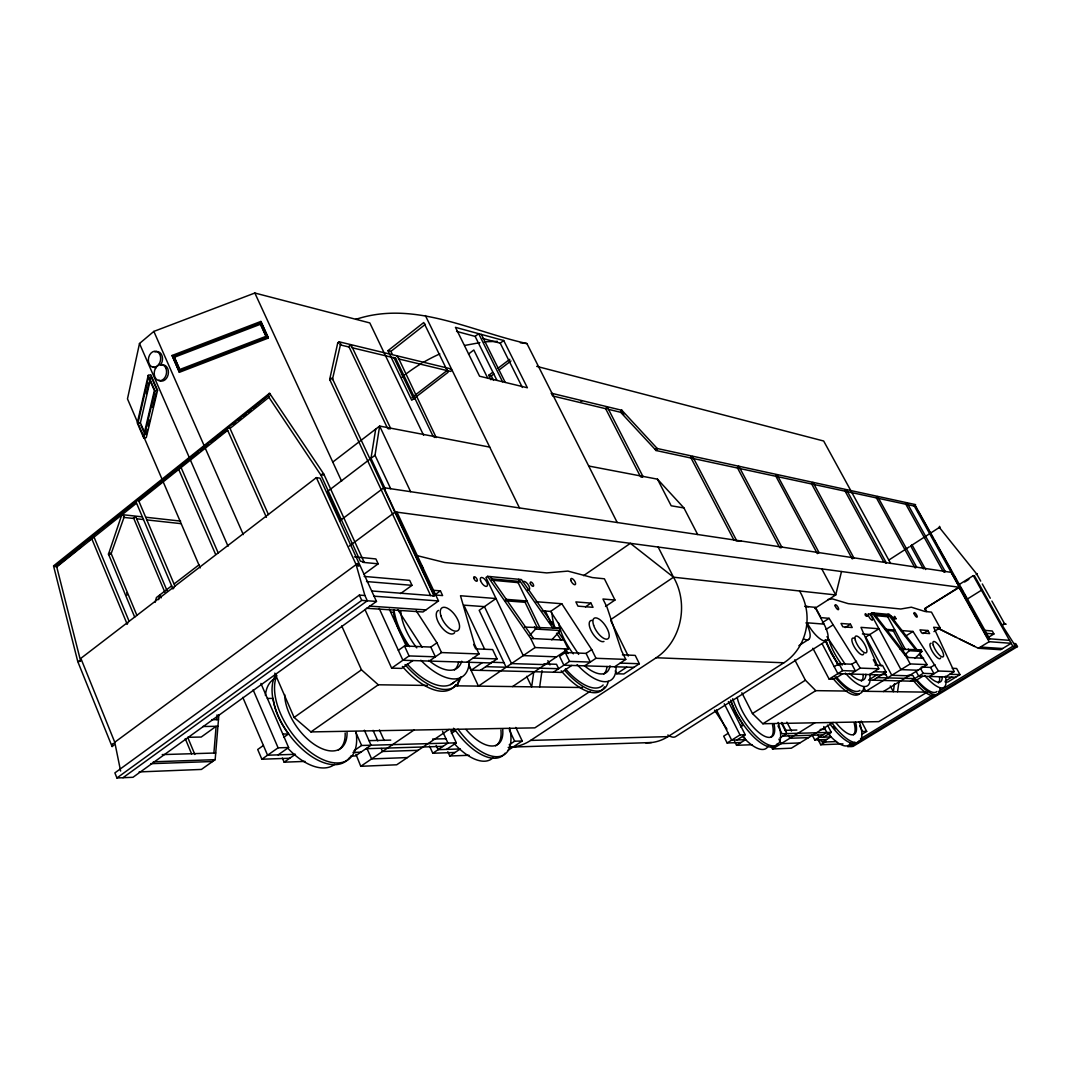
<?xml version="1.0" encoding="UTF-8"?>
<svg xmlns="http://www.w3.org/2000/svg" width="1071" height="1071" viewBox="0 0 1071 1071"><rect width="100%" height="100%" fill="white"/><g stroke="black" fill="none" stroke-linecap="round" stroke-linejoin="round"><path stroke-width="1.5" d="M121.585 515.673L122.455 514.669L142.389 516.878M110.915 554.309L124.263 516.677L122.455 514.669M134.718 617.164L108.492 554.135L121.599 515.352M111.21 553.908L111.223 553.707A1.432 0.803 -10.3 0 0 109.737 553.172L108.506 553.935M398.345 358.865L450.543 371.409L451.842 370.419L451.119 368.933L339.146 341.81L337.86 343.282M332.117 379.656A1.379 0.843 -14.5 0 0 332.479 379.201L340.632 343.952L339.146 341.81M213.892 753.047L216.114 726.325L201.228 737.035L187.853 737.303M216.677 719.645L217.078 714.839M139.123 771.923L201.415 769.433L215.164 759.674L218.899 714.625M923.349 568.888L910.671 545.915L912.09 545.099M911.488 545.728L912.117 545.099M581.767 401.17L580.656 401.076M939.669 527.508L939.548 526.356L939.441 528.257M457.732 685.842L458.428 680.955M533.773 671.972L531.658 686.832L526.651 676.337M539.677 686.939L542.02 670.526M269.062 393.405L268.526 396.712L321.086 475.404L360.338 561.124L364.1 562.128L323.75 473.971L269.571 393.244L53.563 565.876L56.723 566.947L56.147 566.492M894.486 683.726L893.334 691.679L890.282 685.976M897.538 691.732L898.904 682.24M390.687 488.711L375.011 455.282L379.643 426.071L489.715 447.102M375.693 429.096L370.994 458.348L385.265 488.858M337.82 342.546L329.694 379.362A1.499 0.924 -14.5 0 0 330.417 380.031M332.479 379.201L332.519 378.96A1.499 0.924 -14.5 0 0 331.086 378.25L330.725 378.331A1.379 0.843 -14.5 0 0 329.734 379.121M607.672 407.716L642.948 476.488L642.48 477.077M423.581 435.241L369.816 322.933L254.844 293.026L153.849 331.408L139.498 343.51L127.476 398.881L200.237 567.911M148.213 375.345L137.289 423.018L143.822 438.173L146.299 437.557L157.571 390.326L150.77 374.73L148.213 375.345L155.014 390.942L143.822 438.173M146.366 393.807L148.936 382.682M145.361 434.371L140.381 422.831L151.091 376.55L156.915 389.911M143.501 436.446L154.358 390.527L148.534 377.153L137.905 423.447L140.381 422.831M146.366 434.237L147.49 429.484M148.253 426.325L149.753 419.993M152.778 407.315L156.165 393.07M691.13 456.755L692.335 456.822M841.511 571.539L835.715 594.941L814.736 608.475M158.615 599.666L159.94 594.833L161.212 597.846M155.108 602.357L156.433 597.524L171.641 585.85M113.995 744.934L112.12 746.648L77.795 661.637L53.55 565.957L54.969 566.064M739.017 466.595L738.361 466.461M56.736 566.88L80.566 660.82L79.91 661.409M817.601 553.225L819.087 552.649L777.225 475.029M127.101 624.018L91.115 537.133L92.842 535.888M93.726 536.357L129.149 621.354M351.221 345.638L349.481 345.464M135.776 501.228L138.48 500.277L174.975 586.185M813.036 482.646L812.246 482.619M127.074 623.884L127.824 623.161M340.632 343.952L340.016 344.661M226.905 428.494L229.636 427.543L268.473 514.629M877.685 496.663L916.682 567.215L915.129 567.951M853.172 558.5L853.868 557.911L813.05 482.472M886.279 562.837L846.438 489.715L845.461 489.969M607.337 407.529L605.57 408.332M944.087 571.847L945.184 571.472L944.127 572.249M552.087 395.212L552.261 393.793L551.137 393.325M178.094 467.465L180.731 466.702L218.31 553.172M977.301 573.802L976.15 574.498M436.205 437.557L397.984 357.071M172.98 588.555L174.024 587.818M530.051 635.023L535.567 629.079L560.454 630.524L559.357 628.275L524.589 627.097M551.752 639.856L560.454 630.524M641.007 477.184L642.948 476.488M904.861 654.997L909.225 650.699L921.944 651.436L921.06 649.829L900.095 649.24M914.821 658.437L921.944 651.436M655.934 449.94L657.313 449.244M780.076 547.817L781.79 547.094L781.321 547.669M388.278 428.909L390.313 428.105L390.139 429.016M620.952 410.648L621.956 410.354L657.447 448.722M852.275 558.513L853.868 557.911M180.276 467.465L180.731 466.702M233.05 424.236L235.566 422.175M238.083 420.127L240.6 418.065M245.62 413.955L243.104 416.017L245.754 413.955M248.137 411.907L250.654 409.858M253.171 407.797L268.272 395.467L54.487 566.492L135.053 502.353M110.206 522.461L112.79 520.372M115.387 518.284L117.971 516.195M127.047 508.886L129.631 506.797M132.228 504.709L134.812 502.62M56.442 566.639L75.68 551.163M78.25 549.102L80.82 547.04M88.518 540.842L92.374 537.749M109.938 522.594L112.495 520.546M116.324 517.48L118.868 515.446M121.425 513.397L123.968 511.362M126.525 509.327L129.082 507.279M131.452 505.378L133.835 503.477M141.827 497.078L160.623 482.044M163.14 480.036L176.969 468.978M180.089 466.487L192.807 456.313M195.35 454.278L197.894 452.243M200.438 450.208L202.981 448.173M205.525 446.138L208.069 444.104M210.612 442.069L213.156 440.034M215.699 437.999L219.515 434.946M222.058 432.912L224.602 430.877M232.809 424.303L235.299 422.322M237.909 420.234L240.533 418.145M248.365 411.866L250.975 409.778M253.586 407.69L256.197 405.601M72.801 552.783L75.412 550.695M110.741 522.541L113.365 520.466M115.976 518.377L123.821 512.112M126.445 510.037L129.056 507.949M131.679 505.86L134.29 503.772M142.148 497.52L144.759 495.431M147.37 493.343L149.994 491.268M152.604 489.179L155.228 487.091M157.839 485.002L177.465 469.366M180.089 467.277L182.699 465.189M185.323 463.1L187.934 461.025M190.544 458.937L193.168 456.848M195.779 454.76L198.403 452.672M201.013 450.596L203.637 448.508M206.248 446.42L208.872 444.331M211.482 442.256L227.186 429.739M56.723 566.947L136.338 503.316M138.949 501.228L227.708 430.288M230.319 428.199L269.477 396.899L268.526 396.712M137.65 500.277L171.427 473.382M174.024 471.307L176.621 469.245M179.218 467.17L197.412 452.685M200.009 450.623L202.606 448.548M205.204 446.487L207.814 444.411M211.71 441.306L214.307 439.244M216.904 437.169L219.501 435.094M222.099 433.032L224.696 430.957M91.089 536.999L92.32 536.022M323.054 475.055C325.745 472.579 319.238 474.654 321.688 475.604M387.97 350.672L423.768 322.518L448.066 372.293L411.733 400.219L387.97 350.672L390.902 351.382L392.347 354.381M390.902 351.382L425.388 324.299M456.541 331.381L475.136 336.401L478.67 333.683L502.567 381.758M412.081 397.475L447.544 370.191M468.549 354.032L473.81 349.989L487.854 378.384M174.238 583.856L198.938 564.886M332.773 462.07L379.643 426.071L410.608 491.683M122.978 777.72L367.313 600.777L364.903 595.516L359.347 595.101L114.878 772.887L116.926 777.974L132.978 777.292L376.47 601.433L320.068 478.175L316.36 477.626L80.847 658.357L114.758 742.243L120.608 771.04M482.633 338.436L500.224 343.189L503.718 340.524L527.374 387.769L479.567 376.202L455.456 327.338L503.718 340.524M375.011 455.282L327.311 491.602L340.431 520.292M490.946 379.763L488.737 375.278L492.673 372.293M497.935 368.29L509.769 359.307M488.737 375.278L491.281 375.908L493.905 373.913M499.153 369.923L510.974 360.954M339.52 521.042L383.927 487.707L951.155 572.342L988.078 638.691L1009.511 640.351M349.226 546.103L395.253 511.938L959.469 587.283L924.648 608.716L926.134 611.434M114.758 742.243L356.108 564.604L316.36 477.626M363.819 574.324L378.157 563.828L375.908 558.942L354.501 556.813M116.926 777.974L361.757 600.389L376.47 601.433M400.541 593.588L412 585.342L409.698 580.375L364.167 576.426M435.161 594.619L440.422 590.871L442.618 595.57L434.719 594.954M396.953 512.152L438.508 600.951L423.005 611.969L366.456 608.274M555.407 627.994L521.43 579.545L487.6 576.332L485.953 577.497L523.264 655.599L556.612 656.831M274.805 673.124L294.11 717.45L361.463 669.83L378.291 684.784L427.383 685.44M263.399 745.483L257.696 749.499L261.86 759.219L289.759 758.241M398.345 650.325L404.503 645.987L430.837 647.058L436.941 642.787L416.177 610.751M283.668 737.384L288.541 733.956C280.749 723.608 274.658 711.385 273.159 698.426L267.375 698.399M261.86 759.219L278.099 747.826L288.621 747.531L260.909 683.432M364.943 609.479L391.638 668.143L409.055 655.921L435.362 656.818L430.837 647.058M491.562 580.174L518.11 582.624L519.73 581.486L518.672 579.291L552.69 627.834M278.125 754.868L288.621 747.531M294.11 717.45L310.925 731.921L378.291 684.784M412.897 660.566L401.692 668.398L391.638 668.143M282.356 758.081L284.123 762.177L295.422 754.305L267.576 755.202L242.809 697.382M429.27 661.061L441.48 652.56L479.045 653.953L474.573 644.447L460.49 595.744L496.007 598.542L479.179 610.336L506.155 667.246M505.231 600.764L525.085 602.304L526.986 600.992L505.485 599.291M583.588 575.663L630.364 543.332L673.512 577.202L835.715 594.941L821.778 568.902M467.05 662.226L479.045 653.953M542.167 610.805L550.628 611.421L561.793 603.736L591.728 649.602L595.985 658.29L625.772 659.401L621.582 650.914L607.056 607.311L602.946 599.01L614.968 600.041L604.392 578.795L592.303 577.564L567.884 571.097L546.745 572.918L444.813 562.529L416.164 555.394M353.979 750.731L361.623 745.483L456.313 742.846L450.784 730.837L455.362 730.757L453.515 728.24M468.629 664.355L471.347 670.151L482.204 662.695M450.69 684.543L460.958 677.488M480.317 670.366L497.051 658.906L492.633 649.575L476.595 648.919M585.462 606.869L590.951 603.12L593.026 607.324L577.952 606.146L575.863 601.902L590.951 603.12M355.92 754.212L360.753 766.301L413.968 730.061M558.245 632.037L563.908 640.11L568.219 648.986L535.072 647.54L478.442 686.123L468.656 665.211M605.517 606.467L614.968 600.041M611.193 619.292L673.512 577.202L658.156 547.04M449.097 729.418L396.712 764.788L360.753 766.301M512.554 686.578L568.219 648.986M591.728 649.602L586.078 653.39L565.287 652.534L559.584 656.376L563.855 665.198L633.871 667.353M451.386 733.434L455.362 730.757M429.511 746.045L432.804 753.248L447.946 743.073L442.551 731.292M553.439 672.2L569.571 661.369L590.322 662.079L586.078 653.39M446.527 749.392L456.313 742.846M571.753 665.439L561.378 672.401L471.347 670.151M447.798 751.735L449.753 755.992L460.302 748.95L438.133 749.673L436.151 745.336M584.686 665.841L595.985 658.29M434.451 437.45L436.433 437.048M614.66 666.764L625.772 659.401M509.207 744.8L514.642 741.212L522.22 740.998L515.82 727.423M590.108 691.344L534.844 727.865L310.925 731.921M615.249 670.874L616.682 673.779L626.736 667.139M507.6 750.637L522.22 740.998M622.425 654.863L635.21 655.385L639.36 663.739L623.844 673.967L616.682 673.779M512.768 747.036A54.675 45.933 -88.9 0 0 530.627 740.422L656.215 657.741L783.905 662.775A50.257 45.263 -86 0 0 799.555 590.991M888.876 560.026L909.319 546.826M910.698 545.942L939.361 527.441L976.712 574.002L980.701 581.125M822.394 622.626L829.101 618.328L860.227 668.103L878.769 668.786L860.977 627.352L878.956 628.771L865.743 637.111L881.205 665.948M798.859 645.666L808.672 639.4M825.995 629.413L832.716 625.129M645.612 742.765A48.958 42.733 -89.7 0 0 667.983 736.62L783.905 662.775M845.153 627.579L850.441 624.206L852.235 627.539L842.81 626.816L841.016 623.442L850.441 624.206M826.745 640.538L675.761 736.54A19.639 8.22 57.4 0 1 667.822 735.001M918.008 670.245L900.979 669.616L870.803 613.656L872.102 612.84L889.506 614.486L917.606 650.539M915.21 649.173L888.087 614.352L886.815 615.169L889.506 614.486M874.766 615.557L887.672 616.749L888.943 615.945L888.087 614.352M741.842 692.75L752.458 713.54L805.405 680.219L815.781 690.648L847.415 691.063M959.388 584.391L973.298 575.636L974.49 575.823L1002.376 625.625L1015.723 646.496L851.003 746.514M964.65 582.008L968.867 579.357M924.648 608.716L958.853 587.203L989.162 641.69L1011.185 643.323L1000.649 649.722L978.412 648.276L937.42 628.115M728.213 733.3L723.688 736.152L727.129 742.979L741.052 742.498M834.215 666.698L838.981 663.685L851.833 664.221L856.572 661.249M740.57 726.941L743.274 725.241L735.456 712.684L730.917 701.478M886.949 630.471L893.361 630.966L894.861 630.029L885.235 629.279M727.129 742.979L740.007 734.92L745.229 734.773L728.387 701.612M812.889 648.263L829.128 679.108L842.663 670.633L855.475 671.062L851.833 664.221M736.915 739.967L745.229 734.773M752.458 713.54L762.873 723.742L815.781 690.648M842.743 673.779L834.028 679.228L829.128 679.108M905.437 636.187L912.987 631.462L938.464 671.008L954.167 671.584L933.631 627.258L940.084 627.82L931.475 612.13L924.969 611.474L911.341 607.19L900.765 609.011L848.272 603.656L832.435 598.903L827.682 599.586M967.501 598.943L981.451 590.228M734.519 741.252L736.567 745.296L745.55 739.686L744.171 736.995M850.735 674.02L860.227 668.103M776.033 475.122L777.345 474.801M923.001 633.617L927.955 630.524L929.641 633.59L921.662 632.974L919.962 629.868L927.955 630.524M933.966 631.622L940.084 627.82M869.411 674.596L878.769 668.786M876.988 674.837L868.514 680.085L914.647 681.25L922.8 676.243M780.103 737.785L786.837 733.608L781.428 723.099M873.039 680.205L886.105 672.106L882.544 665.466L875.007 665.158M771.227 746.447L772.526 748.99L814.924 722.791M919.614 653.123L927.098 664.649L910.189 663.913L865.863 691.317L863.561 686.98M833.158 722.47L791.335 748.201L772.526 748.99M883.401 691.545L927.098 664.649M921.274 667.046L930.579 667.42L935.023 664.703M812.139 734.893L814.75 739.927L826.866 732.484L823.773 726.553M910.511 681.143L923.175 673.364L934.006 673.726L930.579 667.42M1001.813 625.611L1004.665 623.871L991.893 601.072M823.479 737.169L831.297 732.363L827.495 725.094M988.265 637.432L993.915 633.965L992.268 631.006L984.477 630.337M821.055 739.619L822.354 742.096L830.801 736.928L828.86 733.193M929.574 676.444L938.464 671.008M817.655 738.829L820.734 744.76L826.143 741.453M978.412 648.276L989.162 641.69M876.587 496.864L877.725 496.569M945.398 676.939L954.167 671.584M927.205 692.134L878.769 721.64L762.873 723.742M945.211 681.169L951.838 677.126M861.633 734.465L866.693 731.373L861.245 721.037M952.253 668.304L956.631 668.491L959.991 674.61L947.728 682.08L945.171 682.013M854.792 742.337L847.67 746.661L852.985 746.433L1017.45 646.616L1015.79 643.658L1014.063 643.537M860.482 738.87L933.109 694.744M938.798 691.29L1012.845 646.295L1017.45 646.616M450.315 369.12L451.119 368.933M885.543 562.851L886.306 562.677M174.225 357.312L260.4 324.272L260.119 323.027L173.837 356.094L180.142 370.713M179.352 372.32L178.977 371.128L267.964 336.87L260.869 321.447L172.07 355.478L179.352 372.32L268.232 338.101L267.964 336.87M178.67 354.3L183.342 352.52M989.751 638.959L914.808 504.655L914.232 505.927L987.864 638.262M432.845 595.945L434.023 595.904L332.465 378.732M134.558 516.744L135.816 516.878M155.014 390.942L157.571 390.326M464.76 345.438L479.862 342.64M78.852 661.758L77.835 661.503L80.566 660.82M134.29 517.922L133.393 517.829M396.939 356.335L397.729 356.683M349.615 346.616L348.785 346.415M820.734 744.76L842.971 743.876M284.123 762.177L304.994 761.401M407.395 757.572L371.61 758.911L366.911 748.348M449.753 755.992L469.018 755.283M736.567 745.296L752.177 744.72M799.89 742.939L781.201 743.635L778.912 739.164M822.354 742.096L836.491 741.574M484.293 341.81L497.439 341.354M350.592 756.126L355.385 755.952L371.048 745.229L364.368 730.221M432.804 753.248L455.014 752.485M814.75 739.927L826.571 739.512M150.703 763.69L212.58 761.508M153.34 761.789L215.164 759.674M511.51 747.089L651.422 742.551M353.015 752.431L360.9 752.177M418.145 750.316L382.521 751.481L381.169 748.455M508.176 747.397L512.741 747.25M745.55 739.686L731.667 740.141L716.405 709.926M808.485 737.651L789.903 738.254L788.43 735.375M830.801 736.928L819.02 737.303L817.708 734.786M556.103 628.369L559.357 628.275M162.23 754.6L215.713 752.993M365.974 748.709L443.033 746.38M782.794 736.112L822.943 734.907M831.297 732.363L782.017 733.742L777.974 725.897M866.693 731.373L862.583 731.493L859.611 725.857M530.627 740.422L667.983 736.62M369 740.637L390.754 740.101M432.577 739.07L445.964 738.736M785.15 730.328L796.837 730.047M820.212 729.458L825.232 729.338M916.16 649.936L921.06 649.829M282.798 734.063L288.541 733.956M740.422 725.295L743.274 725.241M202.807 726.499L217.935 726.299M211.683 719.685L218.484 719.618M736.045 540.935L741.052 540.989M454.706 685.801L582.463 687.515M861.352 691.25L925.558 692.12M485.712 666.671L558.647 668.706L556.518 664.288L543.934 663.9M877.256 677.595L914.594 678.626L912.867 675.44L907.98 675.292M491.388 662.253L503.986 662.654M881.406 674.462L885.837 674.596M491.134 662.962L402.897 660.258L379.188 608.422M545.059 664.622L511.523 663.592L484.453 606.641L463.85 605.142L484.654 649.227M881.487 674.971L837.87 673.632L822.1 643.765M908.971 675.814L891.795 675.292L869.893 634.501L862.396 633.952M955.653 677.247L918.69 676.109L915.933 671.008M473.034 658.089L497.051 658.906M620.216 663.083L639.36 663.739M874.083 671.691L886.105 672.106M949.776 674.261L959.991 674.61M608.141 409.283L620.765 412.322L621.956 410.354M487.6 576.332L530.694 638.436L563.908 640.11M872.102 612.84L906.668 657.407L923.63 658.263M655.921 450.489C659.682 448.923 653.283 447.357 655.921 450.489L914.447 506.101L915.531 504.709M390.661 612.13L393.405 612.304C395.413 624.567 401.264 636.04 408.332 646.148M549.731 622.278L552.636 622.465L553.827 627.486M974.704 646.456L959.991 639.213M369.428 606.119L425.91 609.908M980.42 647.045L1002.617 648.531M374.074 596.186L438.508 600.951M371.677 590.964L434.491 595.824L383.927 487.707M956.323 637.419L938.049 628.168M536.143 601.715L561.793 603.736M900.845 630.511L912.987 631.462M807.092 622.787A20.362 6.948 57 0 0 824.817 640.994A20.362 6.948 57 0 0 824.001 624.125L806.048 622.706A20.724 7.202 56.9 0 1 804.174 639.106M432.51 590.228L440.422 590.871M366.51 581.54L412 585.342M986.15 633.322L993.915 633.965M829.101 618.328L820.935 617.632L815.459 607.297M870.803 613.656L872.289 613.803M873.896 613.951L877.122 614.259M519.73 581.486L491.549 578.849L490.478 576.613L533.532 638.57M888.943 615.945L874.445 614.593L873.575 612.973L908.114 657.487M363.35 562.395L378.157 563.828M123.406 517.36L133.781 518.484L164.84 592.183M136.954 518.833L143.447 519.542M146.7 519.904L180.825 523.625M145.723 517.239L180.624 521.108M617.204 522.514L526.919 343.55C472.043 331.555 415.963 300.991 358.758 318.435A217.815 176.447 -83.2 0 0 355.652 319.332M520.372 342.787L526.919 343.55M697.676 534.523L683.941 507.949L671.182 505.78L657.474 479.165L588.702 466.019M657.099 448.481L915.451 504.588M401.344 374.341L404.584 375.078A202.178 168.79 -83.2 0 0 402.067 377.072M340.712 345.009L349.146 347.044M351.931 347.714L395.668 358.223M552.73 395.975L605.758 408.72M551.659 393.285L621.796 410.273M536.691 366.349L823.666 441.011L890.657 563.466M362.694 561.565L364.073 562.034M808.444 606.695L804.843 606.347L815.085 607.324L824.001 624.125M1001.492 624.902L1002.295 626.334L1001.867 625.263M738.923 466.367L781.79 547.094M907.017 502.835L945.184 571.472M113.874 743.274L112.348 744.01L111.973 746.353M620.618 412.241L655.479 449.793M657.474 479.165L683.941 507.949M919.226 654.327L922.238 658.196M621.287 411.304L623.777 414.691M564.497 649.481L567.322 653.377M838.017 664.248L830.668 652.467M556.478 633.229L561.204 639.976M826.973 636.683L845.273 664.408M714.558 710.167L726.955 729.097M550.628 611.421L578.648 654.394M397.783 609.64L422.068 647.138M982.308 583.976L990.287 598.22M973.298 575.636L1012.845 646.295M914.888 505.325L916.508 508.23M918.128 511.148L932.707 537.361M934.34 540.266L936.764 544.644M938.383 547.549L951.356 570.856M954.596 576.68L956.216 579.585M961.075 588.327L962.709 591.232M964.328 594.151L965.948 597.069M970.808 605.798L972.428 608.716M905.544 503.731L942.815 570.856M912.157 545.139L925.639 569.531M876.145 497.386L914.299 566.653M925.29 608.783L926.776 611.501M844.818 490.625L883.856 562.141M920.404 668.264L923.175 673.364M908.342 649.066L909.225 650.699M887.672 616.749L905.209 649.12M893.361 630.966L903.696 650.057M906.668 657.407L910.189 663.913M811.376 483.423L852.155 558.781M884.298 671.718L887.605 677.876M775.605 475.698L817.334 553.64M873.293 659.682L876.386 665.452M737.236 467.425L779.193 546.638M838.981 663.685L842.663 670.633M825.031 640.324L838.298 665.399M692.589 456.42L736.5 540.333M690.715 457.397L733.849 539.918M794.749 659.83L805.405 680.219M818.351 738.789L819.891 741.748M786.89 722.175L791.482 731.051M781.763 722.443L786.208 731.065M605.637 408.653L640.137 475.979M724.224 703.767L740.007 734.92M500.224 343.189L522.367 387.461M481.361 334.406L505.217 382.401M475.136 336.401L496.81 380.098M491.281 375.908L493.49 380.379M610.751 620.658L628.275 656.068M425.374 315.557L519.475 507.935M545.353 611.032L551.779 624.286M565.287 652.534L569.571 661.369M518.11 582.624L540.413 628.811M525.085 602.304L537.08 627.191M534.456 626.789L535.567 629.079M547.87 660.633L549.945 664.93M530.694 638.436L535.072 647.54M395.574 358.156L433.286 436.673M393.78 357.379L413.928 399.336M351.542 345.853L390.58 428.28M349.052 346.977L387.354 427.931M473.61 644.434L475.698 648.865M509.247 729.726L514.642 741.212M829.998 651.034L825.299 639.856M329.748 379.576L430.649 595.623M436.941 642.787L441.48 652.56M254.844 293.026L341.609 481.227M268.232 338.101L260.869 321.447M260.119 323.027L266.197 336.254L179.767 369.508L173.837 356.094M260.4 324.272L266.465 337.485M389.268 609.091L406.324 646.241M404.503 645.987L409.055 655.921M359.347 595.101L361.757 600.389M341.716 625.919L361.463 669.83M379.415 729.927L384.168 740.516M373.056 730.328L377.795 740.904M226.918 428.668L266.411 517.32M355.92 732.658L361.623 745.483M172.07 355.478L178.977 371.128M153.849 331.408L243.291 534.59M139.498 343.51L228.056 546.264M178.696 469.339L215.579 554.323M141.077 425.441L143.688 431.493M253.117 689.804L278.099 747.826M269.999 393.593L270.253 394.838M135.803 501.389L172.926 588.863M135.99 517.293L167.223 591.085M111.223 553.707L136.954 615.49M187.773 737.491L194.855 754.479M185.243 738.602L191.629 753.971M356.108 564.604L364.903 595.516M126.887 592.651L127.021 595.128M863.668 653.846A9.8 3.24 57.3 0 1 854.551 647.326A9.8 3.24 57.3 0 1 854.497 638.37M889.988 616.561A3.695 1.151 57.2 0 1 892.29 617.057A3.695 1.151 57.2 0 1 894.405 621.689M940.619 657.915A9.05 2.744 57.5 0 1 933.109 652.708A9.05 2.744 57.5 0 1 931.114 643.269M859.237 721.559A37.164 13.066 57.9 0 1 856.479 742.645A37.164 13.066 57.9 0 1 831.886 722.858M855.582 722.323A28.234 9.92 57.9 0 1 852.248 734.826A28.234 9.92 57.9 0 1 835.916 722.684M859.21 740.489A37.15 13.093 57.9 0 1 830.025 723.996M835.085 728.936A34.647 12.209 57.9 0 1 833.238 726.714M850.575 742.899A34.593 12.316 57.9 0 1 827.829 733.394M854.176 723.179A28.234 9.947 57.9 0 1 853.386 734.76M859.866 690.38A38.248 13.026 57.4 0 1 836.25 676.926M869.719 674.516A38.328 12.892 57.4 0 1 845.354 673.083M838.861 664.81A38.328 12.892 57.4 0 1 825.714 639.775M865.863 674.248A31.273 10.523 57.4 0 1 849.423 673.351M842.167 665.118A31.273 10.523 57.4 0 1 828.713 639.159M863.092 674.382A31.246 10.563 57.4 0 1 861.285 681.21M863.788 686.672A41.006 13.963 57.4 0 1 834.952 676.966M859.33 693.968A40.993 14.003 57.4 0 1 832.877 678.264M768.161 746.126A37.405 14.499 57.7 0 1 743.087 737.035M772.486 724.746A30.537 11.701 57.7 0 1 770.839 737.317M773.972 723.822A30.537 11.687 57.7 0 1 760.691 733.889A30.537 11.687 57.7 0 1 737.169 697.408M778.108 722.416A40.203 15.382 57.7 0 1 766.314 743.823A40.203 15.382 57.7 0 1 732.738 698.72M777.385 743.515A40.176 15.422 57.7 0 1 754.908 738.093A40.176 15.422 57.7 0 1 730.77 699.979M940.084 688.051A37.86 11.821 57.6 0 1 915.183 679.161M936.951 691.491A35.303 11.031 57.6 0 1 917.218 680.219M936.429 694.784A37.833 11.848 57.6 0 1 913.242 680.353M942.185 676.618A28.863 8.903 57.6 0 1 929.347 676.899M939.508 676.738A28.85 8.943 57.6 0 1 938.33 683.044M945.332 676.229A35.37 10.911 57.6 0 1 924.782 675.587M358.865 564.859A1.526 0.75 53.1 0 1 358.276 566.01A1.526 0.75 53.1 0 1 356.857 564.056A1.526 0.75 53.1 0 1 358.169 563.922M673.512 577.202A56.308 48.985 -85.5 0 1 656.215 657.741M109.644 554.711A1.432 0.803 -10.3 0 1 108.506 554.135M154.947 352.011A8.113 6.078 -79.9 0 1 161.788 355.09A8.113 6.078 -79.9 0 1 160.596 364.89M156.192 367.661A8.113 6.078 -79.9 0 1 153.14 366.858M160.931 365.291A8.126 6.105 -80.1 0 1 166.822 366.992L167.732 368.611A8.126 6.105 -80.1 0 1 166.393 378.424A8.126 6.105 -80.1 0 1 158.883 380.165M405.855 374.1A202.178 168.79 -83.2 0 1 421.693 363.337M423.058 362.534A202.178 168.79 -83.2 0 1 439.833 353.912M454.693 632.613A13.869 6.587 54.7 0 1 440.757 626.214A13.869 6.587 54.7 0 1 438.508 610.403M522.983 581.834A5.114 2.236 55 0 1 528.619 585.422A5.114 2.236 55 0 1 527.521 589.907M420.555 564.377A4.123 1.941 53.8 0 1 422.884 569.344M603.964 641.462A12.37 5.221 56 0 1 591.728 631.863A12.37 5.221 56 0 1 592.25 620.39M603.147 684.971A48.182 20.938 56.1 0 1 565.421 668.746M604.513 686.819A51.622 22.491 56.1 0 1 561.177 670.794M608.315 681.303A51.649 22.437 56.1 0 1 564.725 670.419M610.015 665.841A39.399 16.922 56 0 1 584.204 665.519M573.32 653.832A39.399 16.922 56 0 1 558.58 622.934M606.976 666.51A39.373 16.975 56 0 1 603.656 674.221M616.053 667.233A48.289 20.751 56 0 1 577.108 664.622M568.166 653.538A48.289 20.751 56 0 1 565.475 649.521M554.805 627.539A48.289 20.751 56 0 1 552.074 613.081M460.905 676.859A57.928 28.234 54.7 0 1 405.039 664.609M455.697 684.704A57.888 28.301 54.7 0 1 402.388 666.457M458.629 661.945A44.165 21.366 54.7 0 1 454.452 669.977M469.272 661.222A54.179 26.119 54.7 0 1 420.809 660.231M409.671 646.697A54.179 26.119 54.7 0 1 393.954 609.827M461.721 661.195A44.206 21.313 54.7 0 1 428.775 660.392M416.78 647.888A44.206 21.313 54.7 0 1 400.782 611.474M454.064 682.147A54.032 26.333 54.7 0 1 407.221 664.033M334.567 764.399A52.359 28.783 54.6 0 1 287.483 747.839M265.421 695.494A52.359 28.783 54.6 0 1 275.1 678.371M345.157 732.966A42.773 23.267 54.6 0 1 338.409 749.995M349.748 757.344A56.281 30.644 54.6 0 1 295.248 742.123A56.281 30.644 54.6 0 1 275.796 674.663M347.031 731.68A42.786 23.241 54.6 0 1 316.802 746.032A42.786 23.241 54.6 0 1 284.658 694.57M356.014 731.64A56.321 30.59 54.6 0 1 312.223 753.462A56.321 30.59 54.6 0 1 276.88 675.48M509.702 728.039A50.364 24.472 56.2 0 1 497.105 756.702A50.364 24.472 56.2 0 1 457.973 729.15M505.124 753.181A50.337 24.513 56.2 0 1 454.773 729.485M493.088 757.639A46.843 23.027 56.2 0 1 454.104 743.408M500.92 729.967A38.248 18.609 56.2 0 1 495.565 745.844M502.647 728.816A38.275 18.582 56.2 0 1 492.258 746.005A38.275 18.582 56.2 0 1 466.005 729.485M895.985 618.784C892.986 618.998 894.124 613.268 895.985 618.784M867.001 616.146C863.828 616.387 865.114 610.443 867.001 616.146M70.043 554.845L64.862 559.035L70.177 554.872M1005.83 624.165L1003.54 623.563L1005.83 624.165M165.885 368.237L164.974 366.63A8.14 6.118 -80.1 0 0 156.875 366.443A8.14 6.118 -80.1 0 0 154.893 376.992L155.804 378.599A8.14 6.118 -80.1 0 0 163.903 378.799A8.14 6.118 -80.1 0 0 165.885 368.237M868.286 615.182A3.775 1.205 57.1 0 0 872.196 620.163A3.775 1.205 57.1 0 0 870.857 615.41A3.775 1.205 57.1 0 0 868.286 615.182M855.327 640.083A9.813 3.226 57.3 0 0 865.475 652.922A9.813 3.226 57.3 0 0 862.035 640.431A9.813 3.226 57.3 0 0 855.327 640.083M835.179 605.865A2.918 0.964 56.9 0 0 838.218 609.707A2.918 0.964 56.9 0 0 837.241 606.066A2.918 0.964 56.9 0 0 835.179 605.865M914.112 613.643A2.691 0.817 57.2 0 0 916.87 617.191A2.691 0.817 57.2 0 0 915.852 613.817A2.691 0.817 57.2 0 0 914.112 613.643M933.216 645.063A9.05 2.731 57.5 0 0 942.426 656.992A9.05 2.731 57.5 0 0 939.026 645.612A9.05 2.731 57.5 0 0 933.216 645.063M158.762 364.501A8.126 6.091 -79.9 0 0 156.272 351.315A8.126 6.091 -79.9 0 0 148.534 361.891A8.126 6.091 -79.9 0 0 158.762 364.501M473.797 578.273A2.651 1.205 54.5 0 0 476.916 581.218A2.651 1.205 54.5 0 0 475.778 577.483A2.651 1.205 54.5 0 0 473.797 578.273M440.891 615.758A13.896 6.56 54.7 0 0 457.384 630.899A13.896 6.56 54.7 0 0 451.453 611.086A13.896 6.56 54.7 0 0 440.891 615.758M480.531 580.509A5.275 2.383 54.6 0 0 486.729 586.346A5.275 2.383 54.6 0 0 484.413 578.916A5.275 2.383 54.6 0 0 480.531 580.509M530.346 583.508A2.544 1.111 55.1 0 0 533.291 586.319A2.544 1.111 55.1 0 0 532.14 582.731A2.544 1.111 55.1 0 0 530.346 583.508M570.923 580.616A3.682 1.54 55.3 0 0 575.14 584.686A3.682 1.54 55.3 0 0 573.4 579.505A3.682 1.54 55.3 0 0 570.923 580.616M593.629 625.263A12.37 5.208 56 0 0 607.685 638.959A12.37 5.208 56 0 0 601.862 621.367A12.37 5.208 56 0 0 593.629 625.263"/></g></svg>
